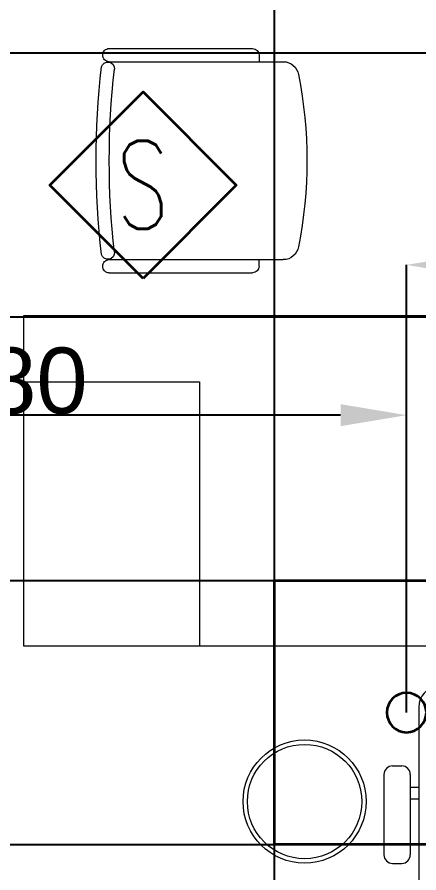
# Model space of a CAD drawing. Header units: inches. Extents: x -12418 to 57169, y -29325 to 19878.
# Drawn here: x 46774 to 47687, y -6664 to -4719 of the extents above; entities that cross this region are included whole.
import ezdxf
from ezdxf.enums import TextEntityAlignment as Align

# ---------------------------------------------------------------- set-up
doc = ezdxf.new("R2010")
doc.units = ezdxf.units.IN
doc.header["$LTSCALE"] = 25
doc.header["$MEASUREMENT"] = 0
doc.header["$PDMODE"] = 3
doc.linetypes.add('00-Ground Floor$0$HIDDEN', pattern=[9.525, 6.35, -3.175])
doc.layers.get('0').update_dxf_attribs({"color": 8})
doc.layers.get('Defpoints').update_dxf_attribs({"color": 8})
doc.layers.add('00-Ground Floor$0$False Ceiling', color=251, linetype='Continuous')
for name, color, linetype, lineweight in [('00-Ground Floor$0$LOADING', 253, 'Continuous', 5), ('E-DIM', 6, 'Continuous', 18), ('E-LITE-CIRC-NUMB', 6, 'Continuous', 25), ('E-LITE-CLNG', 150, 'Continuous', 35), ('E-LITE-CTRL', 6, 'Continuous', 25), ('F-ALRM-CLNG', 33, 'Continuous', 35)]:
    doc.layers.add(name, color=color, linetype=linetype, lineweight=lineweight)
doc.styles.add('DC_Simplex', font='SIMPLEX.shx', dxfattribs={"width": 0.7})
doc.styles.get("Standard").update_dxf_attribs({"font": 'arial.ttf'})
doc.dimstyles.get("Standard").update_dxf_attribs({"dimtxt": 150, "dimasz": 150, "dimexe": 0.18, "dimexo": 0.0625, "dimgap": 1, "dimtad": 1, "dimdec": 0, "dimlfac": 0.1, "dimzin": 0, "dimdsep": 46, "dimtxsty": 'Standard', "dimcen": 0.09, "dimclrd": 256, "dimclrt": 7, "dimadec": 0, "dimazin": 0, "dimtfac": 1, "dimtdec": 0, "dimtofl": 0, "dimtmove": 0, "dimatfit": 3, "dimfxl": 1, "dimtolj": 1, "dimtzin": 0, "dimarcsym": 0})

# ---------------------------------------------------------------- blocks, each defined once
blk = doc.blocks.new('00-Ground Floor$0$WM00001-P')
at = {"layer": '00-Ground Floor$0$LOADING'}
for radius in [0.14, 0.13]:
    blk.add_circle((0, 0), radius, dxfattribs=at)
blk = doc.blocks.new('00-Ground Floor$0$GF21043-P')
at = {"color": 0}
for p, q in [((0.8, 0.75), (-0.8, 0.75)), ((-0.8, 0.75), (-0.8, 0)), ((-0.8, 0), (0.8, 0))]:
    blk.add_line(p, q, dxfattribs=at)
at = {"color": 0, "linetype": '00-Ground Floor$0$HIDDEN'}
for p, q in [((-0.8, 0.6), (-0.4, 0.6)), ((-0.4, 0.6), (-0.4, 0))]:
    blk.add_line(p, q, dxfattribs=at)
blk = doc.blocks.new('00-Ground Floor$0$GF21018-P')
at = {"color": 0}
for p, q in [((-0.2207, 0.4756), (-0.2207, 0.0675)), ((-0.2806, 0.3422), (-0.2598, 0.3422)), ((-0.3002, 0.3226), (-0.3002, 0.14)), ((-0.2402, 0.3226), (-0.2402, 0.14)), ((-0.2402, 0.2937), (-0.2207, 0.2937)), ((-0.2402, 0.2671), (-0.2207, 0.2671)), ((-0.2806, 0.1204), (-0.2598, 0.1204))]:
    blk.add_line(p, q, dxfattribs=at)
for centre, radius, start, end in [((-0.1707, 0.4756), 0.05, 99.6329, 180), ((-0.2806, 0.3226), 0.0196, 90, 180), ((-0.2598, 0.3226), 0.0196, 360, 90), ((-0.2806, 0.14), 0.0196, 180, 270), ((-0.2598, 0.14), 0.0196, 270, 360)]:
    blk.add_arc(centre, radius, start, end, dxfattribs=at)
blk = doc.blocks.new('00-Ground Floor$0$GF21016-P')
at = {"layer": '00-Ground Floor$0$LOADING', "extrusion": (-1.24384e-09, -1.20261e-09, -1)}
for p, q in [((0.0128, 0.0179), (0.0128, 0.4136)), ((0.4628, 0.0179), (0.4628, 0.4136)), ((-0.0022, 0.3585), (0.0128, 0.3585)), ((0.4778, 0.3585), (0.4628, 0.3585)), ((-0.0172, 0.0179), (-0.0172, 0.3435)), ((0.4928, 0.0179), (0.4928, 0.3435)), ((0.4778, 0.0029), (0.4778, 0.0029))]:
    blk.add_line(p, q, dxfattribs=at)
for centre, radius, start, end in [((-0.2378, -0.5362), 1.0036, 78.7568, 101.2432), ((-0.0478, 0.4136), 0.035, 0, 80.6557), ((-0.4278, 0.4136), 0.035, 99.3443, 180), ((0.0022, 0.3435), 0.015, 0, 90), ((-0.4778, 0.3435), 0.015, 90, 180), ((-0.0284, 0.0145), 0.015, 284.3864, 95.5209), ((-0.2378, 1.8928), 1.8749, 263.6341, 276.3659), ((-0.4471, 0.0145), 0.015, 84.4791, 255.6136), ((0.0022, 0.0179), 0.015, 270, 0), ((0.0022, 0.0179), 0.015, 180, 270), ((-0.2378, 1.8734), 1.8855, 263.5119, 276.4881), ((-0.4778, 0.0179), 0.015, 270, 0), ((-0.4778, 0.0179), 0.015, 180, 270)]:
    blk.add_arc(centre, radius, start, end, dxfattribs=at)
blk = doc.blocks.new('00-Ground Floor$0$A$Ce9e1c4c3')
at = {"layer": '00-Ground Floor$0$False Ceiling', "color": 254, "linetype": 'Continuous'}
for p, q in [((-52640.6, -6847.4), (-52640.6, -2847.4)), ((-54641.5, -4800), (-51257.6, -4800)), ((-54641.5, -5400), (-51257.6, -5400)), ((-54641.5, -6000), (-51257.6, -6000)), ((-54641.5, -6600), (-51257.6, -6600))]:
    blk.add_line(p, q, dxfattribs=at)
blk = doc.blocks.new('00-Ground Floor')
at = {"layer": '00-Ground Floor$0$False Ceiling', "color": 254}
blk.add_blockref('00-Ground Floor$0$A$Ce9e1c4c3', (100000, 0), dxfattribs=at)
at = {"layer": '00-Ground Floor$0$LOADING', "color": 1, "extrusion": (-1.86519e-05, -4.75185e-05, 1), "xscale": 1000.000000000001, "yscale": 1000.000000000001, "zscale": -1000.000000000011, "rotation": 269.9999749024569}
blk.add_blockref('00-Ground Floor$0$GF21016-P', (46965.5, -4807.4, -0.7), dxfattribs=at)
at = {"layer": '00-Ground Floor$0$LOADING', "extrusion": (-2.24019e-05, -2.34045e-18, 1), "xscale": 1000, "yscale": 1000, "zscale": 1000, "rotation": 359.9999999999999}
blk.add_blockref('00-Ground Floor$0$GF21043-P', (47588.3, -6148.1, -1.1), dxfattribs=at)
at = {"layer": '00-Ground Floor$0$LOADING', "extrusion": (-2.24021e-05, -7.77426e-06, 1), "xscale": 1000, "yscale": 1000, "zscale": 1000, "rotation": 359.9985892349694}
blk.add_blockref('00-Ground Floor$0$GF21018-P', (47908.1, -6763.4, -1), dxfattribs=at)
at = {"layer": '00-Ground Floor$0$LOADING', "extrusion": (2.24019e-05, 2.33707e-18, -1), "xscale": -1000, "yscale": 1000, "zscale": 1000, "rotation": 359.9999999999996}
blk.add_blockref('00-Ground Floor$0$WM00001-P', (-47427.5, -6502.3, 1.1), dxfattribs=at)
blk = doc.blocks.new('*U13')
blk.add_lwpolyline([(-300, 300), (-300, -300), (300, -300), (300, 300)], close=True)
blk.add_circle((0, 0), 45)
at = {"layer": 'E-LITE-CIRC-NUMB', "style": 'DC_Simplex', "width": 0.7, "flags": 8}
blk.add_attdef('CIRCUIT', text='', height=200, rotation=0, dxfattribs=at).set_placement((-473.9, 300), align=Align.RIGHT)
at = {"layer": 'E-LITE-CTRL', "style": 'DC_Simplex', "width": 0.7, "flags": 8}
blk.add_attdef('CONTROL', (1118.9, -935), '', height=200, rotation=360, dxfattribs=at)
blk = doc.blocks.new('A$C5CF53093')
blk.add_lwpolyline([(0, -212.1), (-212.1, 0), (0, 212.1), (212.1, 0)], close=True)
blk = doc.blocks.new('*U207')
at = {"xscale": 0.01, "yscale": 0.01, "zscale": 0.01}
blk.add_blockref('A$C5CF53093', (0.007, -0.007), dxfattribs=at)
at = {"color": 6, "style": 'DC_Simplex', "width": 0.7, "flags": 8}
blk.add_attdef('TYPE', text='', height=2, rotation=360, dxfattribs=at).set_placement((0, 0), align=Align.MIDDLE_CENTER)
blk = doc.blocks.new('*D333')
at = {"layer": 'Defpoints', "color": 0, "transparency": 16777216}
for p in [(47659.4, -5282.1), (48691.1, -5590.3), (47659.4, -6000)]:
    blk.add_point(p, dxfattribs=at)
at = {"layer": 'E-DIM', "color": 0, "lineweight": -2, "transparency": 16777216}
for p, q in [((47659.4, -5999.9), (47659.4, -5281.9)), ((48691.1, -5590.2), (48691.1, -5281.9))]:
    blk.add_line(p, q, dxfattribs=at)
at = {"layer": 'E-DIM', "lineweight": -2, "transparency": 16777216}
blk.add_line((48541.1, -5282.1), (47809.4, -5282.1), dxfattribs=at)
at = {"layer": 'E-DIM', "transparency": 16777216}
for points in [[(47809.4, -5257.1), (47809.4, -5307.1), (47659.4, -5282.1)], [(48541.1, -5257.1), (48541.1, -5307.1), (48691.1, -5282.1)]]:
    blk.add_solid(points, dxfattribs=at)
at = {"layer": 'E-DIM', "color": 7, "transparency": 16777216, "insert": (48175.3, -5204.5), "char_height": 150, "attachment_point": 5}
blk.add_mtext('\\A1;103', dxfattribs=at)
blk = doc.blocks.new('*D334')
at = {"layer": 'Defpoints', "color": 0, "transparency": 16777216}
for p in [(45859.4, -5623.8), (45859.4, -6300), (47659.4, -6300)]:
    blk.add_point(p, dxfattribs=at)
at = {"layer": 'E-DIM', "color": 0, "lineweight": -2, "transparency": 16777216}
for p, q in [((45859.4, -6299.9), (45859.4, -5623.6)), ((47659.4, -6299.9), (47659.4, -5623.6))]:
    blk.add_line(p, q, dxfattribs=at)
at = {"layer": 'E-DIM', "lineweight": -2, "transparency": 16777216}
blk.add_line((47509.4, -5623.8), (46009.4, -5623.8), dxfattribs=at)
at = {"layer": 'E-DIM', "transparency": 16777216}
for points in [[(46009.4, -5598.8), (46009.4, -5648.8), (45859.4, -5623.8)], [(47509.4, -5598.8), (47509.4, -5648.8), (47659.4, -5623.8)]]:
    blk.add_solid(points, dxfattribs=at)
at = {"layer": 'E-DIM', "color": 7, "transparency": 16777216, "insert": (46759.4, -5546.2), "char_height": 150, "attachment_point": 5}
blk.add_mtext('\\A1;180', dxfattribs=at)

msp = doc.modelspace()

# ---------------------------------------------------------------- block references
msp.add_blockref('00-Ground Floor', (0, 0))
at = {"layer": 'E-LITE-CLNG', "xscale": -1}
msp.add_blockref('*U13', (47659.4, -6300), dxfattribs=at)
at = {"layer": 'F-ALRM-CLNG', "xscale": 100, "yscale": 100, "zscale": 100}
msp.add_blockref('*U207', (47059.4, -5100), dxfattribs=at).add_auto_attribs({'TYPE': 'S'})

# ---------------------------------------------------------------- dimensions: what is measured, and where the dimension line sits
at = {"layer": 'E-DIM'}
for base, p1, p2, picture, middle in [((47659.4, -5282.1), (48691.1, -5590.3), (47659.4, -6000), '*D333', (48175.3, -5204.5)), ((45859.4, -5623.8), (47659.4, -6300), (45859.4, -6300), '*D334', (46759.4, -5546.2))]:
    dim = msp.add_linear_dim(base=base, p1=p1, p2=p2, dimstyle='Standard', dxfattribs=at)
    dim.commit()
    dim.dimension.update_dxf_attribs({"geometry": picture, "text_midpoint": middle})

doc.saveas('drawing.dxf')
